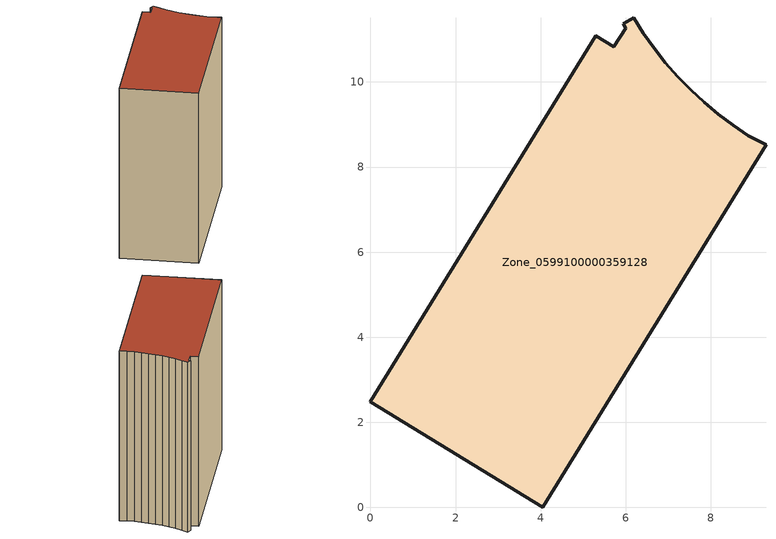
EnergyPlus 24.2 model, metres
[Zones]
Zone_0599100000359128
 floor ground (C_G): 6.18,11.51 6.41,11.15 6.66,10.79 6.93,10.45 7.22,10.12 7.52,9.81 7.84,9.52 8.17,9.24 8.52,8.98 8.88,8.74 9.29,8.53 4.05,0 0,2.49 5.29,11.09 5.72,10.83 6,11.27 5.94,11.37 z3.51
 wall outside (C_F): 7.84,9.52 7.52,9.81 7.22,10.12 6.93,10.45 6.66,10.79 6.41,11.15 6.18,11.51 5.94,11.37 6,11.27 5.72,10.83 5.29,11.09 0,2.49 4.05,0 9.29,8.53 8.88,8.74 8.52,8.98 8.17,9.24 7.84,9.52 z3.51:14.72
 roof outside (C_R): 6.41,11.15 6.18,11.51 5.94,11.37 6,11.27 5.72,10.83 5.29,11.09 0,2.49 4.05,0 9.29,8.53 8.88,8.74 8.52,8.98 8.17,9.24 7.84,9.52 7.52,9.81 7.22,10.12 6.93,10.45 6.66,10.79 z14.72
[BUILDING]
Pand.0599100000359128: North Axis=0; Terrain=City; Loads Convergence Tolerance Value=0.04; Temperature Convergence Tolerance Value=0.4; Solar Distribution=FullExterior; Maximum Number of Warmup Days=25; Minimum Number of Warmup Days=1
[Site:Location]
Rotterdam.The.Hague.AP_ZH_NLD Design_Conditions: Latitude=51.96; Longitude=4.45; Time Zone=1; Elevation=-4.5
[SITE:GROUNDTEMPERATURE:BUILDINGSURFACE]
18, 18, 18, 18, 18, 18, 18, 18, 18, 18, 18, 18
[MATERIAL] Thermal Absorptance=0.9; Solar Absorptance=0.7; Visible Absorptance=0.7
Name | Roughness | Thickness | Conductivity | Density | Specific Heat
G.TI.1992-2005 | MediumSmooth | 0.15 | 0.06 | 540 | 1210
F.TI.1992-2005 | Rough | 0.3 | 0.12 | 1920 | 840
R.TI.1992-2005 | MediumRough | 0.2 | 0.08 | 1500 | 1000
[CONSTRUCTION]
C_G: G.TI.1992-2005
C_F: F.TI.1992-2005
C_R: R.TI.1992-2005
[ZONE]
Zone_0599100000359128: Type=1; Multiplier=1; Ceiling Height=Autocalculate; Volume=Autocalculate; Floor Area=autocalculate; Part of Total Floor Area=Yes
[ZONEINFILTRATION:DESIGNFLOWRATE]
Infil_Zone_0599100000359128: Zone or ZoneList or Space or SpaceList=Zone_0599100000359128; Schedule=AlwaysOn; Design Flow Rate Calculation Method=Flow/Area; Flow Rate per Floor Area=0.0015; Constant Term Coefficient=1; Temperature Term Coefficient=0; Velocity Term Coefficient=0; Velocity Squared Term Coefficient=0
[HVACTEMPLATE:ZONE:IDEALLOADSAIRSYSTEM]
Zone_0599100000359128: Maximum Heating Supply Air Temperature=50; Minimum Cooling Supply Air Temperature=13; Maximum Heating Supply Air Humidity Ratio=0.0156; Minimum Cooling Supply Air Humidity Ratio=0.0077; Heating Limit=NoLimit; Cooling Limit=NoLimit; Dehumidification Control Type=ConstantSensibleHeatRatio; Cooling Sensible Heat Ratio=0.7; Dehumidification Setpoint=60; Humidification Control Type=None; Humidification Setpoint=30; Outdoor Air Method=None; Outdoor Air Flow Rate per Person=0.00944; Outdoor Air Flow Rate per Zone Floor Area=0; Outdoor Air Flow Rate per Zone=0; Demand Controlled Ventilation Type=None; Outdoor Air Economizer Type=NoEconomizer; Heat Recovery Type=None; Sensible Heat Recovery Effectiveness=0.7; Latent Heat Recovery Effectiveness=0.65
[ZONECONTROL:THERMOSTAT]
ThermostatControl_Zone_0599100000359128: Zone or ZoneList=Zone_0599100000359128; Control Type Schedule=DualSetpointControlType; Control 1=Thermostat_Zone_0599100000359128; Temperature Difference Between Cutout And Setpoint=0
[THERMOSTATSETPOINT:DUALSETPOINT]
Thermostat_Zone_0599100000359128: Heating Setpoint Temperature Schedule=HeatingSetpoint_Zone_0599100000359128; Cooling Setpoint Temperature Schedule=CoolingSetpoint_Zone_0599100000359128
[SCHEDULE:COMPACT]
HeatingSetpoint_Zone_0599100000359128: Through: 12/31, For: AllDays, Until: 24:00, 21
CoolingSetpoint_Zone_0599100000359128: Through: 12/31, For: AllDays, Until: 24:00, 24
DualSetpointControlType: Through: 12/31, For: AllDays, Until: 24:00, 4
AlwaysOn: Through: 12/31, For: AllDays, Until: 24:00, 1
